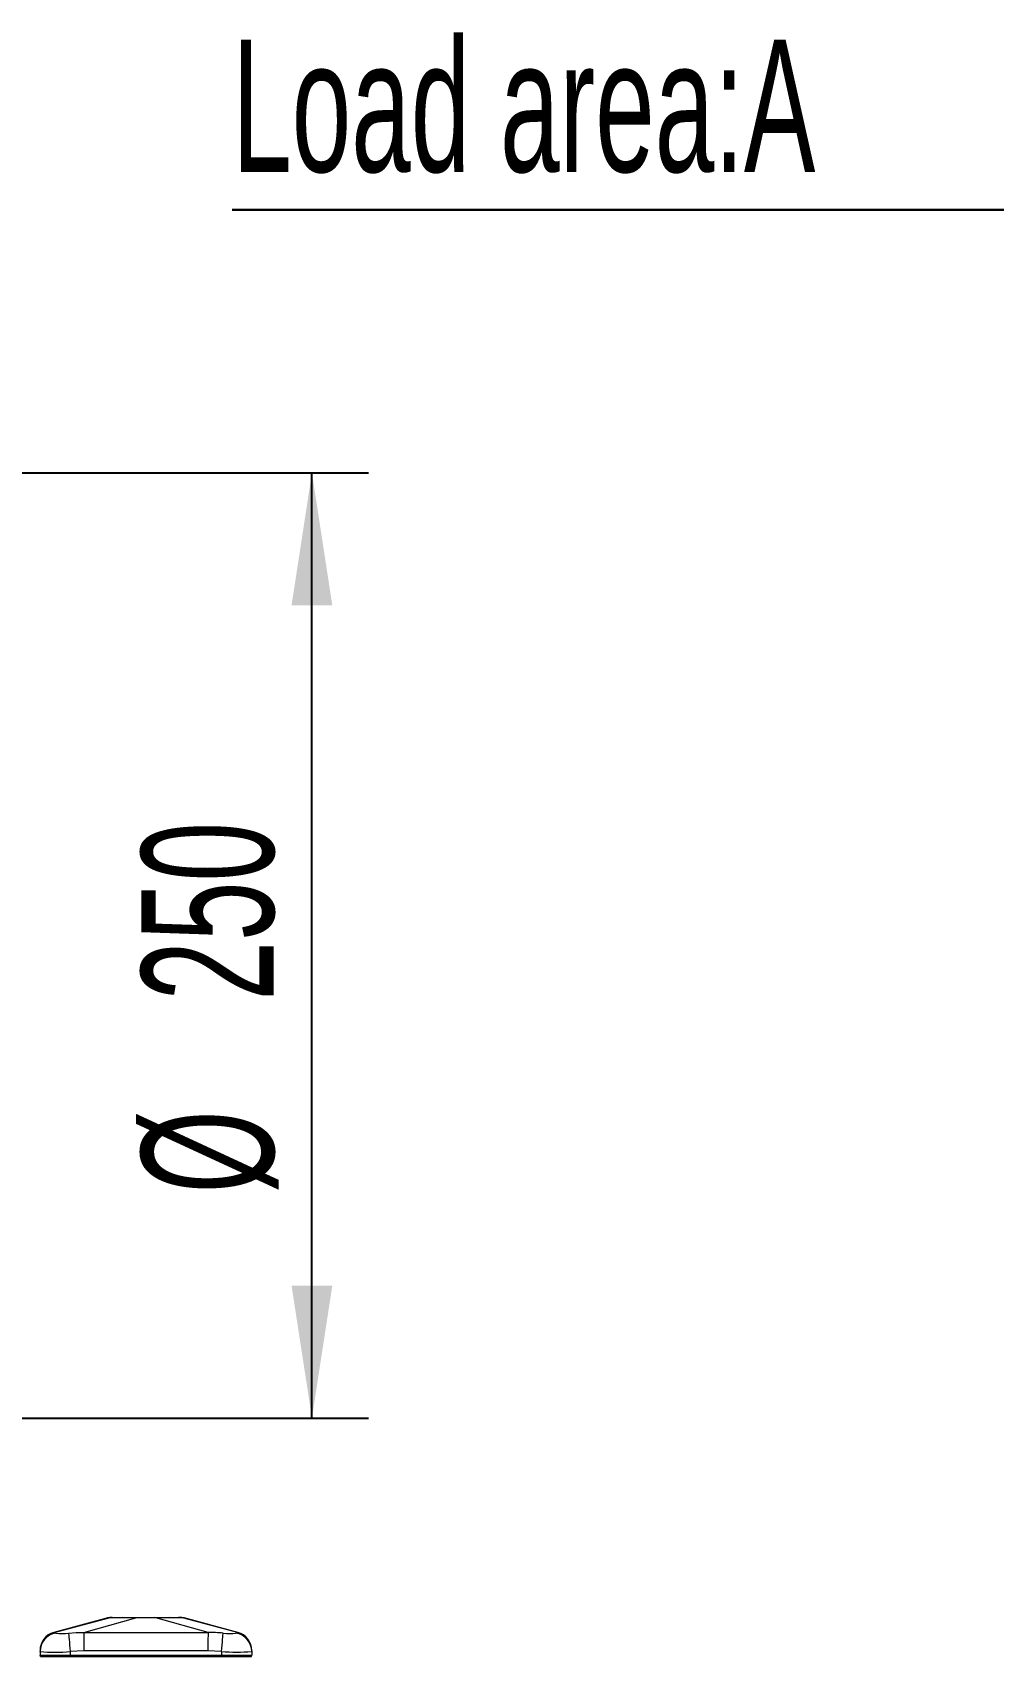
# Model space of a CAD drawing. Header units: millimetres. Extents: x -280 to 408, y 33 to 269.
# Drawn here: x 152.48 to 177.91, y 116.53 to 159.48 of the extents above; entities that cross this region are included whole.
import ezdxf

# ---------------------------------------------------------------- set-up
doc = ezdxf.new("R2010")
doc.units = ezdxf.units.MM
doc.layers.add('FORMAT', color=7, linetype='Continuous')
doc.styles.add('SLDTEXTSTYLE0', font='TXT', dxfattribs={"width": 0.605})
doc.dimstyles.new('SLDDIMSTYLE1', dxfattribs={"dimtxt": 3.5, "dimasz": 3.5, "dimexe": 0, "dimexo": 0.0625, "dimgap": 0.875, "dimtad": 1, "dimtoh": 1, "dimlfac": 10, "dimrnd": 1e-09, "dimzin": 12, "dimdsep": 46, "dimtxsty": 'SLDTEXTSTYLE0', "dimsah": 1, "dimcen": 0.09, "dimadec": 0, "dimazin": 0, "dimtfac": 1, "dimtdec": 3, "dimtofl": 0, "dimtmove": 0, "dimatfit": 3, "dimfxl": 1, "dimfrac": 2, "dimtolj": 1, "dimtzin": 12, "dimarcsym": 0})

# ---------------------------------------------------------------- blocks, each defined once
blk = doc.blocks.new('*D7')
at = {"layer": 'FORMAT', "color": 7, "transparency": 16777216}
for p, q in [((130.28, 147.836), (161.374, 147.836)), ((159.874, 122.836), (159.874, 147.836)), ((130.28, 122.836), (161.374, 122.836))]:
    blk.add_line(p, q, dxfattribs=at)
for points in [[(159.874, 147.836), (159.335, 144.336), (160.412, 144.336)], [(159.874, 122.836), (160.412, 126.336), (159.335, 126.336)]]:
    blk.add_solid(points, dxfattribs=at)
at = {"layer": 'FORMAT', "color": 7, "transparency": 16777216, "char_height": 3.5, "attachment_point": 1, "rotation": 90, "style": 'SLDTEXTSTYLE0'}
for s, insert in [('250', (155.362, 133.877)), ('%%c', (155.362, 128.776))]:
    blk.add_mtext(s, dxfattribs=dict(at, insert=insert))
blk = doc.blocks.new('SW_NOTE_2')
at = {"layer": 'FORMAT', "color": 0}
for p, q in [((-26.2, 0), (0, 0)), ((0, 0), (-26.2, 0)), ((-26.2, 0), (0, 0)), ((0, 0), (-26.2, 0)), ((-26.2, 0), (0, 0)), ((0, 0), (-26.2, 0))]:
    blk.add_line(p, q, dxfattribs=at)
at = {"layer": 'FORMAT', "color": 0, "insert": (-26.196, 4.506), "char_height": 3.5, "attachment_point": 1, "style": 'SLDTEXTSTYLE0'}
blk.add_mtext('Load area:A', dxfattribs=at)

msp = doc.modelspace()

# ---------------------------------------------------------------- linework, layer by layer
at = {"color": 7, "linetype": 'Continuous', "lineweight": 15}
for p, q in [((154.4704, 117.5491), (153.0458, 117.1675)), ((153.0537, 117.1641), (154.5085, 117.552)), ((153.8351, 117.1641), (155.2179, 117.552)), ((154.6166, 117.5644), (155.2414, 117.5644)), ((155.2414, 117.5644), (155.718, 117.5644)), ((155.718, 117.5644), (156.3428, 117.5644)), ((157.1243, 117.1641), (155.7415, 117.552)), ((157.9058, 117.1641), (156.4509, 117.552)), ((157.9136, 117.1675), (156.489, 117.5491)), ((153.0536, 117.1641), (153.0537, 117.1641)), ((157.9058, 117.1641), (157.9058, 117.1641)), ((152.6797, 116.6591), (152.6797, 116.6802)), ((152.6797, 116.6591), (152.6797, 116.5644)), ((152.6797, 116.5644), (153.4797, 116.5644)), ((152.6891, 116.5292), (152.6797, 116.5644)), ((152.6891, 116.5292), (153.4797, 116.5292)), ((153.8382, 116.6802), (153.4797, 116.6591)), ((153.4797, 116.6591), (153.4797, 116.5644)), ((153.4797, 116.5644), (157.4797, 116.5644)), ((153.4797, 116.5292), (153.4797, 116.5644)), ((153.4797, 116.5292), (157.4797, 116.5292)), ((153.4797, 116.5292), (153.4797, 116.5144)), ((157.1212, 116.6802), (153.8382, 116.6802)), ((157.4797, 116.6591), (157.1212, 116.6802)), ((157.4797, 116.6591), (157.4797, 116.5644)), ((157.4797, 116.5644), (158.2797, 116.5644)), ((157.4797, 116.5292), (157.4797, 116.5644)), ((157.4797, 116.5292), (158.2703, 116.5292)), ((157.4797, 116.5292), (157.4797, 116.5144)), ((158.2703, 116.5292), (158.2797, 116.5644)), ((158.2797, 116.6802), (158.2797, 116.6591)), ((158.2797, 116.6591), (158.2797, 116.5644))]:
    msp.add_line(p, q, dxfattribs=at)
at = {"color": 8, "linetype": 'Continuous', "lineweight": 15, "flags": 128}
for points in [[(154.5085, 117.552), (154.5085, 117.552), (154.4691, 117.549), (154.4699, 117.549)], [(156.4895, 117.549), (156.4817, 117.5497), (156.4509, 117.552), (156.4509, 117.552), (156.4509, 117.552)], [(153.0458, 117.1677), (153.0454, 117.1678), (153.0536, 117.1641), (153.0536, 117.1641), (153.0536, 117.1641)], [(157.9058, 117.1641), (157.9058, 117.1641), (157.913, 117.1674), (157.9141, 117.1678)]]:
    msp.add_lwpolyline(points, dxfattribs=at)
at = {"color": 7, "linetype": 'Continuous', "lineweight": 15, "flags": 128}
for points in [[(154.5089, 117.5521), (154.5087, 117.552), (154.5085, 117.552)], [(154.5089, 117.5521), (154.601, 117.5641), (154.6166, 117.5644)], [(155.2179, 117.552), (155.2181, 117.5521), (155.2182, 117.5521)], [(155.7415, 117.552), (155.7415, 117.552), (155.4919, 117.549), (155.3551, 117.5497), (155.2179, 117.552), (155.2179, 117.552)], [(155.2182, 117.5521), (155.238, 117.5641), (155.2414, 117.5644)], [(155.7413, 117.5521), (155.7214, 117.5641), (155.718, 117.5644)], [(155.7413, 117.5521), (155.7414, 117.552), (155.7415, 117.552)], [(156.4505, 117.5521), (156.3584, 117.5641), (156.3428, 117.5644)], [(156.4509, 117.552), (156.4507, 117.5521), (156.4505, 117.5521)], [(153.0537, 117.1641), (153.0537, 117.1641), (153.0797, 117.1626), (153.0957, 117.1499)], [(153.434, 117.1499), (153.6345, 117.1626), (153.8351, 117.1641), (153.8351, 117.1641)], [(153.434, 117.1499), (153.4361, 117.1278), (153.4395, 117.0913), (153.4441, 117.0416), (153.4498, 116.9802), (153.4565, 116.9089), (153.4638, 116.83), (153.4716, 116.7459), (153.4797, 116.6591)], [(153.8351, 117.1641), (153.8351, 117.1641), (154.8351, 117.1674), (155.8351, 117.1678), (157.1243, 117.1641), (157.1243, 117.1641)], [(153.8351, 117.1641), (153.8356, 117.0974), (153.8363, 116.986), (153.8372, 116.8418), (153.8382, 116.6802)], [(157.1243, 117.1641), (157.1239, 117.0974), (157.1232, 116.986), (157.1222, 116.8418), (157.1212, 116.6802)], [(157.4797, 116.6591), (157.4878, 116.7459), (157.4956, 116.83), (157.503, 116.9089), (157.5096, 116.9802), (157.5153, 117.0416), (157.5199, 117.0913), (157.5233, 117.1278), (157.5254, 117.1499)], [(157.8638, 117.1499), (157.8796, 117.1626), (157.9058, 117.1641), (157.9058, 117.1641)]]:
    msp.add_lwpolyline(points, dxfattribs=at)
at = {"color": 7, "linetype": 'Continuous', "lineweight": 15}
for centre, radius, start, end in [((154.5922, 117.0644), 0.5, 90, 104.18181), ((154.8635, 104.8138), 12.7432, 88.40539, 91.59461), ((156.0959, 104.4852), 13.0717, 88.44548, 91.55452), ((156.3672, 117.0644), 0.5, 75.81762, 90), ((153.1797, 116.6866), 0.5, 105.58023, 180), ((153.1797, 116.6802), 0.5, 104.60314, 179.99959), ((153.1782, 116.6583), 0.4985, 99.53098, 179.90378), ((153.2649, 118.5911), 1.4512, 263.30457, 276.69543), ((157.1613, 112.5437), 4.6205, 85.48054, 90.45877), ((157.6946, 118.0915), 0.9567, 259.81349, 280.18651), ((157.7812, 116.6583), 0.4985, 0.09664, 80.4686), ((157.7797, 116.6802), 0.5, 0.00067, 75.3966), ((157.7797, 116.6866), 0.5, 0, 74.42991), ((153.0797, 121.7908), 5.1472, 265.54298, 274.45702), ((157.8797, 123.6178), 6.9702, 266.71017, 273.28983)]:
    msp.add_arc(centre, radius, start, end, dxfattribs=at)

# ---------------------------------------------------------------- block references
at = {"layer": 'FORMAT', "color": 7}
msp.add_blockref('SW_NOTE_2', (183.96, 154.7909), dxfattribs=at)

# ---------------------------------------------------------------- dimensions: what is measured, and where the dimension line sits
dim = msp.add_linear_dim(base=(157.1904, 147.836), p1=(130.2797, 122.836), p2=(130.2797, 147.836), angle=90, text='%%c<>', dimstyle='SLDDIMSTYLE1', dxfattribs=at)
dim.commit()
dim.dimension.update_dxf_attribs({"geometry": '*D7', "text_midpoint": (157.1904, 135.336), "dimtype": 160})

doc.saveas('drawing.dxf')
